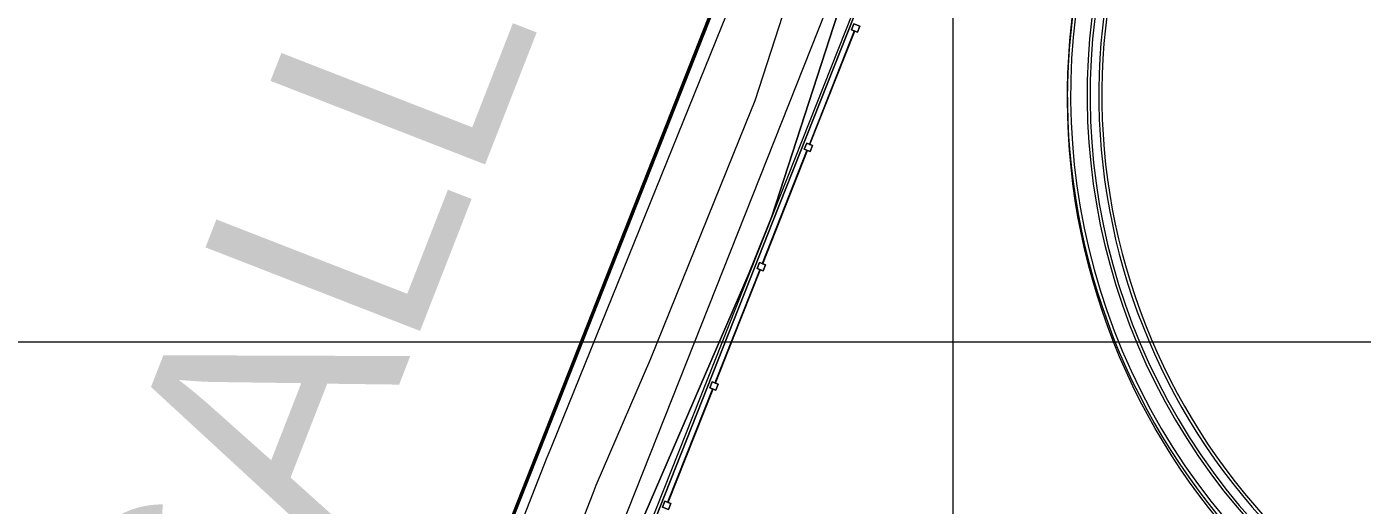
# Model space of a CAD drawing. Header units: metres. Extents: x -207 to 292, y -187 to 169.
# Drawn here: x -107.47 to -97.07, y -32.36 to -28.63 of the extents above; entities that cross this region are included whole.
import ezdxf

# ---------------------------------------------------------------- set-up
doc = ezdxf.new("R2010")
doc.units = ezdxf.units.M
for name, color, linetype, lineweight in [('A-GLAZ-CWMG', 7, 'Continuous', 9), ('C-TOPO', 7, 'Continuous', 9), ('C-TOPO-MAJR', 7, 'Continuous', 35), ('C-TOPO-MINR', 7, 'Continuous', 9), ('CERCO INTERIOR', 7, 'Continuous', 9), ('EQUIPOS PIS', 7, 'Continuous', 9), ('grilla', 7, 'Continuous', 9), ('P-SANR-FIXT', 7, 'Continuous', 9), ('solera', 7, 'Continuous', 35)]:
    doc.layers.add(name, color=color, linetype=linetype, lineweight=lineweight)
doc.layers.add('PR10-ARQ-PL-001-Emplazamiento-C-1_dwg', color=7, linetype='Continuous', lineweight=9, true_color=0x767676)
doc.layers.add('TEXTO', color=5, linetype='Continuous', lineweight=9, true_color=0x0000ff)
doc.styles.add('Arial', font='arial.ttf', dxfattribs={"height": 1.792987889230435})

# ---------------------------------------------------------------- blocks, each defined once
blk = doc.blocks.new('Circular Mullion - 5mm-2127248-PLANTA EMPLAZAMIENTO ACTUALIZADO')
at = {"layer": 'A-GLAZ-CWMG'}
for p, q in [((-107.6478273724652, -45.39675011483385), (-107.9973915295227, -46.28009880061981)), ((-107.6455027706611, -45.39767002051003), (-107.9950669277186, -46.281018706296)), ((-107.9950669277186, -46.281018706296), (-107.6455027706611, -45.39767002051003)), ((-107.9927423259147, -46.28193861197219), (-107.6431781688572, -45.3985899261862)), ((-107.6455027706611, -45.39767002051003), (-107.647827372465, -45.39675011483385)), ((-107.6431781688571, -45.3985899261862), (-107.6455027706611, -45.39767002051003)), ((-107.9973915295225, -46.28009880061983), (-107.9950669277186, -46.28101870629602)), ((-107.9950669277186, -46.28101870629602), (-107.9927423259146, -46.28193861197219))]:
    blk.add_line(p, q, dxfattribs=at)
blk = doc.blocks.new('Rectangular Mullion - 50 x 50 mm-2128568-PLANTA EMPLAZAMIENTO ACTUALIZADO')
at = {"layer": 'A-GLAZ-CWMG'}
for p, q in [((0.025, 0.025), (-0.025, 0.025)), ((-0.025, 0.025), (-0.025, -0.025)), ((0.025, -0.025), (0.025, 0.025)), ((-0.025, -0.025), (0.025, -0.025))]:
    blk.add_line(p, q, dxfattribs=at)
blk = doc.blocks.new('Rectangular Mullion - 50 x 50 mm-2128569-PLANTA EMPLAZAMIENTO ACTUALIZADO')
at = {"layer": 'A-GLAZ-CWMG'}
for p, q in [((-0.025, -0.025), (-0.025, 0.025)), ((-0.025, 0.025), (0.025, 0.025)), ((0.025, 0.025), (0.025, -0.025)), ((0.025, -0.025), (-0.025, -0.025))]:
    blk.add_line(p, q, dxfattribs=at)
blk = doc.blocks.new('M_Estanque-Terraza - M_Estanque-Terraza-2331352-PLANTA EMPLAZAMIENTO ACTUALIZADO')
at = {"layer": 'P-SANR-FIXT'}
for centre, radius, start, end in [((-1.696641881242665e-15, 0), 5.151627146850166, 8.142219984546603e-13, 180.0000000000002), ((-1.242570705970596e-15, 0), 5.151627146850166, 8.142219984546603e-13, 180.0000000000002), ((-1.242570705970596e-15, 0), 5.126627146850165, 359.9999999999996, 180.0000000000002), ((-1.656194243939091e-15, 0), 5.126627146850165, 359.9999999999996, 180.0000000000002), ((-2.165734258596785e-15, 0), 4.998277258842649, 359.9999999999996, 180.0000000000002), ((-2.165734258596785e-15, 0), 4.975544739836833, 359.9999999999991, 179.9999999999998), ((-3.248601387895178e-15, 0), 4.905907101428718, 1.017777498068325e-12, 180.0000000000002), ((-3.248601387895178e-15, 0), 4.88317458242289, 1.024138607431252e-12, 180.0000000000002), ((-3.248601387895178e-15, 0), 4.905907101428718, 180.0000000000004, 5.088887490341627e-14), ((-3.248601387895178e-15, 0), 4.88317458242289, 180.0000000000004, 5.088887490341627e-14)]:
    blk.add_arc(centre, radius, start, end, dxfattribs=at)
blk = doc.blocks.new('YADRAN_LASQUEMAS_ARQ_MO_002_TERRAZAS_rvt-1-PLANTA EMPLAZAMIENTO ACTUALIZADO')
at = {"layer": 'A-GLAZ-CWMG', "lineweight": 9}
for p in [(6.623320868438383, 16.73713298846892), (6.623320868438383, 16.73713298846892), (6.623320868438383, 16.73713298846892), (6.623320868438383, 16.73713298846892), (6.255358597970199, 15.8072922668859), (6.255358597970199, 15.8072922668859), (6.255358597970199, 15.8072922668859), (6.255358597970199, 15.8072922668859), (5.887396327500801, 14.87745154530566), (5.887396327500801, 14.87745154530566), (5.887396327500801, 14.87745154530566), (5.887396327500801, 14.87745154530566), (5.519434057031889, 13.94761082372437), (5.519434057031889, 13.94761082372437), (5.519434057031889, 13.94761082372437), (5.519434057031889, 13.94761082372437)]:
    blk.add_blockref('Circular Mullion - 5mm-2127248-PLANTA EMPLAZAMIENTO ACTUALIZADO', p, dxfattribs=at)
at = {"layer": 'A-GLAZ-CWMG', "lineweight": 9, "extrusion": (0, 0, -1), "rotation": 111.5900000000005}
for name, p in [('Rectangular Mullion - 50 x 50 mm-2128568-PLANTA EMPLAZAMIENTO ACTUALIZADO', (101.0129828454612, -28.63729101400107)), ('Rectangular Mullion - 50 x 50 mm-2128569-PLANTA EMPLAZAMIENTO ACTUALIZADO', (101.0129828454612, -28.63729101400107)), ('Rectangular Mullion - 50 x 50 mm-2128568-PLANTA EMPLAZAMIENTO ACTUALIZADO', (101.38094511593, -29.5671317355827)), ('Rectangular Mullion - 50 x 50 mm-2128569-PLANTA EMPLAZAMIENTO ACTUALIZADO', (101.38094511593, -29.5671317355827)), ('Rectangular Mullion - 50 x 50 mm-2128568-PLANTA EMPLAZAMIENTO ACTUALIZADO', (101.7489073863988, -30.49697245716435)), ('Rectangular Mullion - 50 x 50 mm-2128569-PLANTA EMPLAZAMIENTO ACTUALIZADO', (101.7489073863988, -30.49697245716434)), ('Rectangular Mullion - 50 x 50 mm-2128568-PLANTA EMPLAZAMIENTO ACTUALIZADO', (102.1168696568676, -31.42681317874597)), ('Rectangular Mullion - 50 x 50 mm-2128569-PLANTA EMPLAZAMIENTO ACTUALIZADO', (102.1168696568676, -31.42681317874601)), ('Rectangular Mullion - 50 x 50 mm-2128568-PLANTA EMPLAZAMIENTO ACTUALIZADO', (102.4848319273363, -32.35665390032761)), ('Rectangular Mullion - 50 x 50 mm-2128569-PLANTA EMPLAZAMIENTO ACTUALIZADO', (102.4848319273363, -32.35665390032761))]:
    blk.add_blockref(name, p, dxfattribs=at)
at = {"layer": 'P-SANR-FIXT', "lineweight": 9, "rotation": 152.3428005354744}
blk.add_blockref('M_Estanque-Terraza - M_Estanque-Terraza-2331352-PLANTA EMPLAZAMIENTO ACTUALIZADO', (-94.21396580641452, -29.16236837918374), dxfattribs=at)
blk = doc.blocks.new('PR10-ARQ-PL-001-Emplazamiento-C-1_dwg-674643-PLANTA EMPLAZAMIENTO ACTUALIZADO')
at = {"layer": 'C-TOPO', "flags": 128}
for points in [[(-84.25170388183605, 16.93161186218262), (-85.44881220703135, 13.89043237609863), (-87.06029523925794, 9.79659272460941), (-87.09646977539073, 9.704693682861329), (-88.64134291992198, 5.780053587341309), (-90.13234028320323, 1.992272579956055), (-90.91359492187513, 0.007562226341664791), (-92.5511414794923, -4.152512232971191), (-93.72742316894544, -7.140758322143555), (-96.27143532714855, -13.60363360290531), (-97.24774782714854, -16.08388221130375), (-98.84139008789076, -20.13243160400394), (-99.62750024414075, -22.12947249755863), (-102.1402584960939, -28.51294332275394), (-103.0243440673829, -30.75890158081059), (-103.4228127685548, -31.77118862915043), (-103.8507494384767, -32.85833389892582)], [(-84.25170388183605, 16.93161186218262), (-85.44881220703135, 13.89043237609863), (-87.06029523925794, 9.79659272460941), (-87.09646977539073, 9.704693682861329), (-88.64134291992198, 5.780053587341309), (-90.13234028320323, 1.992272579956055), (-90.91359492187513, 0.007562226341664791), (-92.5511414794923, -4.152512232971191), (-93.72742316894544, -7.140758322143555), (-96.27143532714855, -13.60363360290531), (-97.24774782714854, -16.08388221130375), (-98.84139008789076, -20.13243160400394), (-99.62750024414075, -22.12947249755863), (-102.1402584960939, -28.51294332275394), (-103.0243440673829, -30.75890158081059), (-103.4228127685548, -31.77118862915043), (-103.8507494384767, -32.85833389892582)], [(-82.6655309326173, 20.87904649658207), (-107.9388347900392, -43.25995480957038), (-108.9301324218751, -45.79595350341804), (-109.585031982422, -48.05295527343757), (-109.6560322998048, -50.28895367431647), (-109.330833544922, -51.8339523925782), (-107.8634347412111, -54.39895396728523), (-105.9994368896486, -56.03095667724617), (-103.4731352783204, -57.11495562744147), (-100.2744281982423, -58.40195614013679), (-88.870835888672, -62.97595601806648), (-80.3536348388673, -66.30195300292972), (-78.02163299560557, -66.92495218505867), (-75.28443262939463, -66.8859545654298), (-72.4963330444337, -65.7299553588868), (-70.1118320800782, -62.9649566894532)], [(-102.575673779297, -32.47122729492191), (-101.8007536376954, -30.50677510986332), (-101.6601110595704, -30.15026431274418), (-100.7610775634767, -27.87118714599613), (-100.7220101806642, -27.77216063232425), (-99.81023327636731, -25.46080171508792), (-98.90306074218762, -23.16110255126953), (-98.849464013672, -23.02523177490238), (-98.30217648925795, -21.63786064453125), (-98.28676347656263, -21.59877233276371), (-97.27598796386734, -19.03645431518555)], [(-97.27598796386734, -19.03645431518555), (-98.28676347656263, -21.59877233276371), (-98.30217648925795, -21.63786064453125), (-98.849464013672, -23.02523177490238), (-98.90306074218762, -23.16110255126953), (-99.81023327636731, -25.46080171508792), (-100.7220101806642, -27.77216063232425), (-100.7610775634767, -27.87118714599613), (-101.6601110595704, -30.15026431274418), (-101.8007536376954, -30.50677510986332), (-102.575673779297, -32.47122729492191)]]:
    blk.add_lwpolyline(points, dxfattribs=at)
at = {"layer": 'C-TOPO-MAJR', "color": 1, "lineweight": 9, "true_color": 0xff0000, "flags": 128}
blk.add_lwpolyline([(-104.373845559136, -34.43872368528233), (-103.4151348495544, -31.98133793715526), (-103.4128772782411, -31.97555128690164), (-103.3723332444307, -31.88162004146936), (-101.930579571217, -28.31341753674638), (-101.9233857274268, -28.29561346112126), (-101.8865672434656, -28.18188524345521), (-101.8848723410061, -28.17759443566775), (-100.5331635617678, -24.75561429519146), (-100.4900619505966, -24.65353088973819), (-100.4458055568496, -24.54271865007993), (-99.24911931692823, -21.4589997640254), (-99.24555626422266, -21.44981819867126), (-99.21105482424448, -21.35642482449889), (-99.21004051196833, -21.35390000234145), (-98.34274661193159, -19.19503541277238)], dxfattribs=at)
at = {"layer": 'C-TOPO-MINR', "color": 9, "true_color": 0xc0c0c0, "flags": 128}
for points in [[(-103.5820916008151, -33.60510962307411), (-103.0576110629384, -32.26075101096411), (-103.0338857851605, -32.19993792219906), (-102.6078002574472, -31.2127952894269), (-101.8674206129482, -29.38042645206629), (-101.7948794404134, -29.2008939852217), (-101.4236097721521, -28.05408311464713), (-101.4065187405245, -28.01081553237782), (-100.6108477035288, -25.99649815220515), (-100.192839517447, -25.00647253638609), (-99.76363201522086, -23.9317929122018), (-99.09609909517624, -22.211639538716), (-99.07056308596894, -22.1458362636051), (-98.82329503754421, -21.47649616121983), (-98.81602557235131, -21.45840103684571), (-98.31885463691745, -20.22084508559824)], [(-97.4156033268978, -19.03873759886109), (-98.2949626619033, -21.24665475842411), (-98.42201063273427, -21.56290207134997), (-98.43553525084391, -21.59656749794077), (-98.89556990771527, -22.84185432853895), (-98.94307887342424, -22.9642793134066), (-99.08145847359216, -23.32086717432367), (-99.89561708429747, -25.35941418303399), (-100.6885318452897, -27.23738200921884), (-100.9281651400429, -27.8440366290879), (-100.9606523008386, -27.92628098583905), (-101.6663731534, -30.10617450932214), (-101.8042616546795, -30.44743536738619), (-101.8432672704636, -30.54397053738445), (-102.65489429208, -32.42432455749647)]]:
    blk.add_lwpolyline(points, dxfattribs=at)
at = {"layer": 'CERCO INTERIOR', "flags": 128}
blk.add_lwpolyline([(-43.8501135507226, 6.192840703725815), (-70.4225922434032, -61.10848199129105), (-71.6346135160327, -63.46760289549827), (-73.52785289891065, -65.1069300711155), (-75.97924361668528, -65.97896443724632), (-78.56613209724426, -65.77922472119332), (-105.4009046242386, -55.12055327296257), (-107.4035366965085, -53.51167422533036), (-108.6118286728859, -51.26825620532036), (-108.7585143244266, -48.65641584396362), (-108.245114544183, -46.18098309278488), (-80.71544982075693, 23.35949488520622), (-79.5767713738978, 25.61509215712547), (-77.83643313609065, 27.14967777371406), (-75.59636920437217, 28.06677536725998), (-72.9858618478477, 27.98152061343193), (-46.01186226159334, 17.33502841353416), (-43.99679920203985, 15.68169510245323), (-42.73754017733037, 13.6508050096035), (-42.33850548125804, 11.13883450627327), (-42.97621513582766, 8.657312128543854)], close=True, dxfattribs=at)
blk.add_lwpolyline([(-108.0591561734676, -46.25460023999214), (-80.53282672964036, 23.27745275497436), (-79.41559578590096, 25.49056487321854), (-77.72944989003241, 26.97736507177353), (-75.56016244076193, 27.86548628807068), (-73.02704044401646, 27.78275880813599), (-46.11447003439069, 17.16051237463951), (-44.1492990026623, 15.54811482906342), (-42.92874391198158, 13.57964512348175), (-42.54253769747913, 11.14843142390251), (-43.16769891478121, 8.71573883652687), (-44.03861335240305, 6.25968249320984)], dxfattribs=at)
at = {"layer": 'EQUIPOS PIS'}
blk.add_circle((-94.21679102487862, -29.19591624975205), 5.147159958258257, dxfattribs=at)
at = {"layer": 'grilla'}
for p, q in [((-100.2579999996722, 166.258357436657), (-100.2579999996722, -186.7367778539657)), ((-207.1818701714277, -31.08200000047684), (240.5313899448514, -31.08200000047684))]:
    blk.add_line(p, q, dxfattribs=at)
at = {"layer": 'solera'}
blk.add_line((-81.21685378104448, 24.64141533970833), (-109.3957770500332, -46.94506462693214), dxfattribs=at)
at = {"layer": 'TEXTO', "insert": (-107.4128781571088, -33.7790164446778), "char_height": 1.792987889230435, "width": 21.42418770183879, "attachment_point": 1, "rotation": 68.6975482759342, "line_spacing_factor": 0.9417779076525876, "style": 'Arial'}
blk.add_mtext('CALLE INTERIOR', dxfattribs=at)

msp = doc.modelspace()

# ---------------------------------------------------------------- linework, layer by layer
at = {"layer": 'C-TOPO'}
for p, q in [((-82.66553093261727, 20.87904649658207), (-107.9388347900392, -43.25995480957038)), ((-101.6601110595704, -30.15026431274418), (-100.7610775634767, -27.87118714599613)), ((-100.7610775634767, -27.87118714599613), (-101.6601110595704, -30.15026431274418)), ((-102.1402584960939, -28.51294332275394), (-103.0243440673829, -30.75890158081058)), ((-103.0243440673829, -30.75890158081058), (-102.1402584960939, -28.51294332275394)), ((-101.8007536376954, -30.50677510986328), (-101.6601110595704, -30.15026431274418)), ((-101.6601110595704, -30.15026431274418), (-101.8007536376954, -30.50677510986328)), ((-102.575673779297, -32.47122729492187), (-101.8007536376954, -30.50677510986328)), ((-101.8007536376954, -30.50677510986328), (-102.575673779297, -32.47122729492187)), ((-103.0243440673829, -30.75890158081058), (-103.4228127685548, -31.77118862915043)), ((-103.4228127685548, -31.77118862915043), (-103.0243440673829, -30.75890158081058)), ((-103.4228127685548, -31.77118862915043), (-103.8507494384767, -32.85833389892582)), ((-103.8507494384767, -32.85833389892582), (-103.4228127685548, -31.77118862915043))]:
    msp.add_line(p, q, dxfattribs=at)
at = {"layer": 'C-TOPO-MAJR', "color": 1, "lineweight": 9, "true_color": 0xff0000, "flags": 128}
msp.add_lwpolyline([(-104.373845559136, -34.43872368528233), (-103.4151348495544, -31.98133793715526), (-103.4128772782411, -31.97555128690164), (-103.3723332444307, -31.88162004146936), (-101.930579571217, -28.31341753674638), (-101.9233857274268, -28.29561346112126), (-101.8865672434656, -28.18188524345521), (-101.8848723410061, -28.17759443566775), (-100.5331635617678, -24.75561429519146), (-100.4900619505966, -24.65353088973819), (-100.4458055568496, -24.54271865007993), (-99.24911931692823, -21.4589997640254), (-99.24555626422266, -21.44981819867126), (-99.2110548242445, -21.35642482449889), (-99.21004051196833, -21.35390000234145), (-98.34274661193159, -19.19503541277238)], dxfattribs=at)
at = {"layer": 'C-TOPO-MINR', "color": 9, "true_color": 0xc0c0c0, "flags": 128}
for points in [[(-102.65489429208, -32.42432455749647), (-101.8432672704636, -30.54397053738445), (-101.8042616546795, -30.44743536738619), (-101.6663731534, -30.10617450932214), (-100.9606523008386, -27.92628098583905), (-100.9281651400429, -27.8440366290879), (-100.6885318452897, -27.23738200921884), (-99.89561708429747, -25.35941418303399), (-99.08145847359216, -23.32086717432367), (-98.94307887342424, -22.9642793134066), (-98.89556990771527, -22.84185432853895), (-98.43553525084391, -21.59656749794077), (-98.42201063273427, -21.56290207134997), (-98.2949626619033, -21.24665475842411), (-97.4156033268978, -19.03873759886109)], [(-103.5820916008151, -33.60510962307411), (-103.0576110629384, -32.26075101096411), (-103.0338857851605, -32.19993792219906), (-102.6078002574472, -31.2127952894269), (-101.8674206129482, -29.38042645206629), (-101.7948794404134, -29.2008939852217), (-101.4236097721521, -28.05408311464713), (-101.4065187405245, -28.01081553237782), (-100.6108477035288, -25.99649815220515), (-100.192839517447, -25.00647253638609), (-99.76363201522086, -23.9317929122018), (-99.09609909517624, -22.211639538716), (-99.07056308596894, -22.1458362636051), (-98.82329503754421, -21.47649616121983), (-98.81602557235131, -21.45840103684571), (-98.31885463691745, -20.22084508559824)]]:
    msp.add_lwpolyline(points, dxfattribs=at)

# ---------------------------------------------------------------- block references
at = {"lineweight": 5}
msp.add_blockref('YADRAN_LASQUEMAS_ARQ_MO_002_TERRAZAS_rvt-1-PLANTA EMPLAZAMIENTO ACTUALIZADO', (0, 0), dxfattribs=at)
at = {"layer": 'PR10-ARQ-PL-001-Emplazamiento-C-1_dwg', "color": 7}
msp.add_blockref('PR10-ARQ-PL-001-Emplazamiento-C-1_dwg-674643-PLANTA EMPLAZAMIENTO ACTUALIZADO', (0, 0), dxfattribs=at)

doc.saveas('drawing.dxf')
